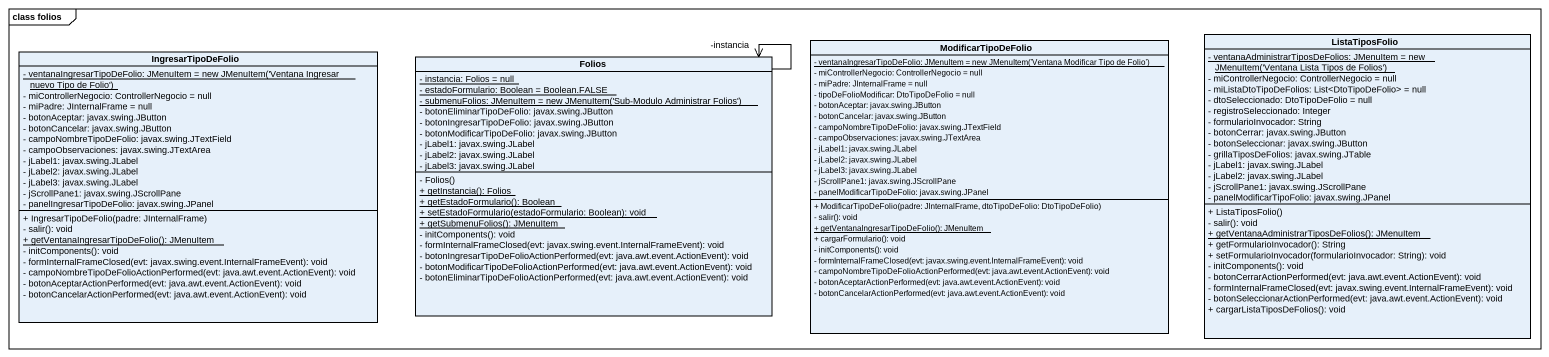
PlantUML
@startuml
mainframe class folios
hide circle
hide empty members
skinparam classAttributeIconSize 0
class IngresarTipoDeFolio {
  {static} {field} - ventanaIngresarTipoDeFolio: JMenuItem = new JMenuItem('Ventana Ingresar nuevo Tipo de Folio')
  - miControllerNegocio: ControllerNegocio = null
  - miPadre: JInternalFrame = null
  - botonAceptar: javax.swing.JButton
  - botonCancelar: javax.swing.JButton
  - campoNombreTipoDeFolio: javax.swing.JTextField
  - campoObservaciones: javax.swing.JTextArea
  - jLabel1: javax.swing.JLabel
  - jLabel2: javax.swing.JLabel
  - jLabel3: javax.swing.JLabel
  - jScrollPane1: javax.swing.JScrollPane
  - panelIngresarTipoDeFolio: javax.swing.JPanel
  + IngresarTipoDeFolio(padre: JInternalFrame)
  - salir(): void
  {static} + getVentanaIngresarTipoDeFolio(): JMenuItem
  - initComponents(): void
  - formInternalFrameClosed(evt: javax.swing.event.InternalFrameEvent): void
  - campoNombreTipoDeFolioActionPerformed(evt: java.awt.event.ActionEvent): void
  - botonAceptarActionPerformed(evt: java.awt.event.ActionEvent): void
  - botonCancelarActionPerformed(evt: java.awt.event.ActionEvent): void
}
class Folios {
  {static} - instancia: Folios = null
  {static} - estadoFormulario: Boolean = Boolean.FALSE
  {static} {field} - submenuFolios: JMenuItem = new JMenuItem('Sub-Modulo Administrar Folios')
  - botonEliminarTipoDeFolio: javax.swing.JButton
  - botonIngresarTipoDeFolio: javax.swing.JButton
  - botonModificarTipoDeFolio: javax.swing.JButton
  - jLabel1: javax.swing.JLabel
  - jLabel2: javax.swing.JLabel
  - jLabel3: javax.swing.JLabel
  - Folios()
  {static} + getInstancia(): Folios
  {static} + getEstadoFormulario(): Boolean
  {static} + setEstadoFormulario(estadoFormulario: Boolean): void
  {static} + getSubmenuFolios(): JMenuItem
  - initComponents(): void
  - formInternalFrameClosed(evt: javax.swing.event.InternalFrameEvent): void
  - botonIngresarTipoDeFolioActionPerformed(evt: java.awt.event.ActionEvent): void
  - botonModificarTipoDeFolioActionPerformed(evt: java.awt.event.ActionEvent): void
  - botonEliminarTipoDeFolioActionPerformed(evt: java.awt.event.ActionEvent): void
}
class ModificarTipoDeFolio {
  {static} {field} - ventanaIngresarTipoDeFolio: JMenuItem = new JMenuItem('Ventana Modificar Tipo de Folio')
  - miControllerNegocio: ControllerNegocio = null
  - miPadre: JInternalFrame = null
  - tipoDeFolioModificar: DtoTipoDeFolio = null
  - botonAceptar: javax.swing.JButton
  - botonCancelar: javax.swing.JButton
  - campoNombreTipoDeFolio: javax.swing.JTextField
  - campoObservaciones: javax.swing.JTextArea
  - jLabel1: javax.swing.JLabel
  - jLabel2: javax.swing.JLabel
  - jLabel3: javax.swing.JLabel
  - jScrollPane1: javax.swing.JScrollPane
  - panelModificarTipoDeFolio: javax.swing.JPanel
  + ModificarTipoDeFolio(padre: JInternalFrame, dtoTipoDeFolio: DtoTipoDeFolio)
  - salir(): void
  {static} + getVentanaIngresarTipoDeFolio(): JMenuItem
  + cargarFormulario(): void
  - initComponents(): void
  - formInternalFrameClosed(evt: javax.swing.event.InternalFrameEvent): void
  - campoNombreTipoDeFolioActionPerformed(evt: java.awt.event.ActionEvent): void
  - botonAceptarActionPerformed(evt: java.awt.event.ActionEvent): void
  - botonCancelarActionPerformed(evt: java.awt.event.ActionEvent): void
}
class ListaTiposFolio {
  {static} {field} - ventanaAdministrarTiposDeFolios: JMenuItem = new JMenuItem('Ventana Lista Tipos de Folios')
  - miControllerNegocio: ControllerNegocio = null
  - miListaDtoTipoDeFolios: List<DtoTipoDeFolio> = null
  - dtoSeleccionado: DtoTipoDeFolio = null
  - registroSeleccionado: Integer
  - formularioInvocador: String
  - botonCerrar: javax.swing.JButton
  - botonSeleccionar: javax.swing.JButton
  - grillaTiposDeFolios: javax.swing.JTable
  - jLabel1: javax.swing.JLabel
  - jLabel2: javax.swing.JLabel
  - jScrollPane1: javax.swing.JScrollPane
  - panelModificarTipoFolio: javax.swing.JPanel
  + ListaTiposFolio()
  - salir(): void
  {static} + getVentanaAdministrarTiposDeFolios(): JMenuItem
  + getFormularioInvocador(): String
  + setFormularioInvocador(formularioInvocador: String): void
  - initComponents(): void
  - botonCerrarActionPerformed(evt: java.awt.event.ActionEvent): void
  - formInternalFrameClosed(evt: javax.swing.event.InternalFrameEvent): void
  - botonSeleccionarActionPerformed(evt: java.awt.event.ActionEvent): void
  + cargarListaTiposDeFolios(): void
}
Folios --> "-instancia" Folios
@enduml
